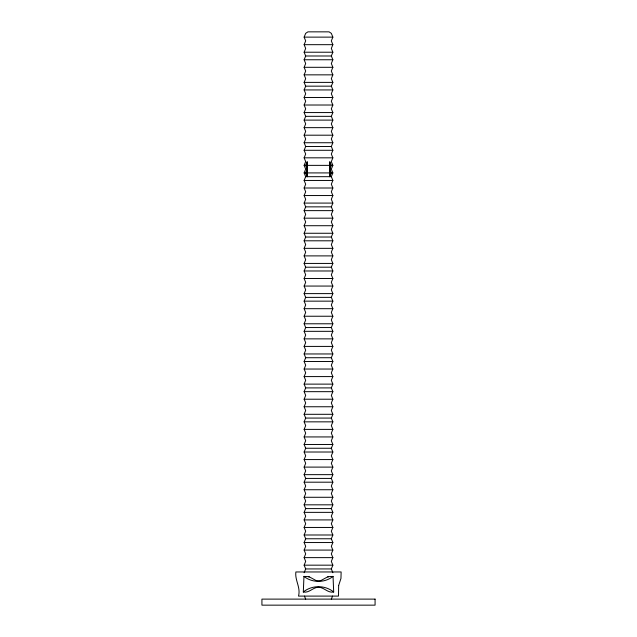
<?xml version="1.0" encoding="UTF-8"?>
<svg xmlns="http://www.w3.org/2000/svg" width="637" height="637" viewBox="0 0 637 637"><rect width="100%" height="100%" fill="white"/><g stroke="black" fill="none" stroke-linecap="round" stroke-linejoin="round"><path stroke-width="0.96" d="M328.031 577.241L328.031 576.668L333.04 576.405L333.684 592.004C327.8 593.222 324.01 587.25 318.5 587.242C312.99 587.25 309.2 593.222 303.316 592.004L303.96 576.405L308.969 576.668L316.239 580.633L318.5 580.809L320.761 580.633L328.031 576.668M307.193 176.68L307.193 161.599L305.656 165.365L307.193 169.139L305.656 172.914L307.193 176.68L307.193 169.713M307.193 168.558L307.193 162.172M329.807 169.713L329.807 176.68L331.344 172.914L329.807 169.139L331.344 165.365L329.807 161.599L329.807 176.68M329.807 168.558L329.807 162.172M304.136 572.711L305.672 568.945L304.136 565.17L305.672 561.396L304.136 557.63L305.672 553.856L304.136 550.081L305.672 546.315L304.136 542.541L305.672 538.767L304.136 534.992L305.672 531.226L304.136 527.452L305.672 523.678L304.136 519.911L305.672 516.137L304.136 512.363L305.672 508.597L304.136 504.822L305.672 501.048L304.136 497.282L305.672 493.508L304.136 489.734L305.672 485.967L304.136 482.193L305.672 478.419L304.136 474.653L305.672 470.878L304.136 467.104L305.672 463.33L304.136 459.564L305.672 455.789L304.136 452.015L305.672 448.249L304.136 444.475L305.672 440.7L304.136 436.934L305.672 433.16L304.136 429.386L305.672 425.62L304.136 421.845L305.672 418.071L304.136 414.305L305.672 410.531L304.136 406.756L305.672 402.99L304.136 399.216L305.672 395.442L304.136 391.667L305.672 387.901L304.136 384.127L305.672 380.353L304.136 376.586L305.672 372.812L304.136 369.038L305.672 365.272L304.136 361.498L305.672 357.723L304.136 353.957L305.672 350.183L304.136 346.409L305.672 342.642L304.136 338.868L305.672 335.094L304.136 331.328L305.672 327.553L304.136 323.779L305.672 320.005L304.136 316.239L305.672 312.464L304.136 308.69L305.672 304.924L304.136 301.15L305.672 297.375L304.136 293.609L305.672 289.835L304.136 286.061L305.672 282.295L304.136 278.52L305.672 274.746L304.136 270.98L305.672 267.206L304.136 263.431L305.672 259.665L304.136 255.891L305.672 252.117L304.136 248.342L305.672 244.576L304.136 240.802L305.672 237.028L304.136 233.261L305.672 229.487L304.136 225.713L305.672 221.947L304.136 218.173L305.672 214.398L304.136 210.632L305.672 206.858L304.136 203.084L305.672 199.317L304.136 195.543L305.672 191.769L304.136 188.003L305.672 184.228L304.136 180.454L305.672 176.68L304.136 172.914L305.672 169.139L304.136 165.365L305.672 161.599L304.136 157.825L305.672 154.05L304.136 150.284L305.672 146.51L304.136 142.736L305.672 138.97L304.136 135.195L305.672 131.421L304.136 127.655L305.672 123.881L304.136 120.106L305.672 116.34L304.136 112.566L305.672 108.792L304.136 105.017L305.672 101.251L304.136 97.477L305.672 93.703L304.136 89.936L305.672 86.162L304.136 82.388L305.672 78.622L304.136 74.847L305.672 71.073L304.136 67.307L305.672 63.533L304.136 59.759L305.672 55.992L304.136 52.218L305.672 48.444L304.136 44.678L305.672 40.903L304.136 37.129L305.672 33.355L307.942 31.85L329.058 31.85L331.328 33.355L332.864 37.129L331.328 40.903L332.864 44.678L331.328 48.444L332.864 52.218L331.328 55.992L332.864 59.759L331.328 63.533L332.864 67.307L331.328 71.073L332.864 74.847L331.328 78.622L332.864 82.388L331.328 86.162L332.864 89.936L331.328 93.703L332.864 97.477L331.328 101.251L332.864 105.017L331.328 108.792L332.864 112.566L331.328 116.34L332.864 120.106L331.328 123.881L332.864 127.655L331.328 131.421L332.864 135.195L331.328 138.97L332.864 142.736L331.328 146.51L332.864 150.284L331.328 154.05L332.864 157.825L331.328 161.599L332.864 165.365L331.328 169.139L332.864 172.914L331.328 176.68L332.864 180.454L331.328 184.228L332.864 188.003L331.328 191.769L332.864 195.543L331.328 199.317L332.864 203.084L331.328 206.858L332.864 210.632L331.328 214.398L332.864 218.173L331.328 221.947L332.864 225.713L331.328 229.487L332.864 233.261L331.328 237.028L332.864 240.802L331.328 244.576L332.864 248.342L331.328 252.117L332.864 255.891L331.328 259.665L332.864 263.431L331.328 267.206L332.864 270.98L331.328 274.746L332.864 278.52L331.328 282.295L332.864 286.061L331.328 289.835L332.864 293.609L331.328 297.375L332.864 301.15L331.328 304.924L332.864 308.69L331.328 312.464L332.864 316.239L331.328 320.005L332.864 323.779L331.328 327.553L332.864 331.328L331.328 335.094L332.864 338.868L331.328 342.642L332.864 346.409L331.328 350.183L332.864 353.957L331.328 357.723L332.864 361.498L331.328 365.272L332.864 369.038L331.328 372.812L332.864 376.586L331.328 380.353L332.864 384.127L331.328 387.901L332.864 391.667L331.328 395.442L332.864 399.216L331.328 402.99L332.864 406.756L331.328 410.531L332.864 414.305L331.328 418.071L332.864 421.845L331.328 425.62L332.864 429.386L331.328 433.16L332.864 436.934L331.328 440.7L332.864 444.475L331.328 448.249L332.864 452.015L331.328 455.789L332.864 459.564L331.328 463.33L332.864 467.104L331.328 470.878L332.864 474.653L331.328 478.419L332.864 482.193L331.328 485.967L332.864 489.734L331.328 493.508L332.864 497.282L331.328 501.048L332.864 504.822L331.328 508.597L332.864 512.363L331.328 516.137L332.864 519.911L331.328 523.678L332.864 527.452L331.328 531.226L332.864 534.992L331.328 538.767L332.864 542.541L331.328 546.315L332.864 550.081L331.328 553.856L332.864 557.63L331.328 561.396L332.864 565.17L331.328 568.945L332.864 572.711M331.328 599.114L332.554 596.097M303.316 592.004C311.931 584.949 325.069 584.949 333.684 592.004M333.04 576.405C324.782 583.022 312.218 583.022 303.96 576.405M304.136 37.129L332.864 37.129M304.136 44.678L332.864 44.678M304.136 52.218L332.864 52.218M305.672 55.992L331.328 55.992M304.136 59.759L332.864 59.759M304.136 67.307L332.864 67.307M304.136 74.847L332.864 74.847M304.136 82.388L332.864 82.388M305.672 86.162L331.328 86.162M304.136 89.936L332.864 89.936M304.136 97.477L332.864 97.477M304.136 105.017L332.864 105.017M304.136 112.566L332.864 112.566M305.672 116.34L331.328 116.34M304.136 120.106L332.864 120.106M304.136 127.655L332.864 127.655M304.136 135.195L332.864 135.195M304.136 142.736L332.864 142.736M305.672 146.51L331.328 146.51M304.136 150.284L332.864 150.284M304.136 157.825L332.864 157.825M304.136 165.365L305.656 165.365M307.185 165.365L329.815 165.365M331.344 165.365L332.864 165.365M304.136 172.914L305.656 172.914M307.185 172.914L329.815 172.914M331.344 172.914L332.864 172.914M305.672 176.68L331.328 176.68M304.136 180.454L332.864 180.454M304.136 188.003L332.864 188.003M304.136 195.543L332.864 195.543M304.136 203.084L332.864 203.084M305.672 206.858L331.328 206.858M304.136 210.632L332.864 210.632M304.136 218.173L332.864 218.173M304.136 225.713L332.864 225.713M304.136 233.261L332.864 233.261M305.672 237.028L331.328 237.028M304.136 240.802L332.864 240.802M304.136 248.342L332.864 248.342M304.136 255.891L332.864 255.891M304.136 263.431L332.864 263.431M305.672 267.206L331.328 267.206M304.136 270.98L332.864 270.98M304.136 278.52L332.864 278.52M304.136 286.061L332.864 286.061M304.136 293.609L332.864 293.609M305.672 297.375L331.328 297.375M304.136 301.15L332.864 301.15M304.136 308.69L332.864 308.69M304.136 316.239L332.864 316.239M304.136 323.779L332.864 323.779M305.672 327.553L331.328 327.553M304.136 331.328L332.864 331.328M304.136 338.868L332.864 338.868M304.136 346.409L332.864 346.409M304.136 353.957L332.864 353.957M305.672 357.723L331.328 357.723M304.136 361.498L332.864 361.498M304.136 369.038L332.864 369.038M304.136 376.586L332.864 376.586M304.136 384.127L332.864 384.127M305.672 387.901L331.328 387.901M304.136 391.667L332.864 391.667M304.136 399.216L332.864 399.216M304.136 406.756L332.864 406.756M304.136 414.305L332.864 414.305M305.672 418.071L331.328 418.071M304.136 421.845L332.864 421.845M304.136 429.386L332.864 429.386M304.136 436.934L332.864 436.934M304.136 444.475L332.864 444.475M305.672 448.249L331.328 448.249M304.136 452.015L332.864 452.015M304.136 459.564L332.864 459.564M304.136 467.104L332.864 467.104M304.136 474.653L332.864 474.653M305.672 478.419L331.328 478.419M304.136 482.193L332.864 482.193M304.136 489.734L332.864 489.734M304.136 497.282L332.864 497.282M304.136 504.822L332.864 504.822M305.672 508.597L331.328 508.597M304.136 512.363L332.864 512.363M304.136 519.911L332.864 519.911M304.136 527.452L332.864 527.452M304.136 534.992L332.864 534.992M305.672 538.767L331.328 538.767M304.136 542.541L332.864 542.541M304.136 550.081L332.864 550.081M304.136 557.63L332.864 557.63M304.136 565.17L332.864 565.17M305.672 568.945L331.328 568.945M304.446 596.097L305.672 599.114M308.969 576.668L308.969 577.241M338.653 585.491L338.494 596.097L298.506 596.097C300.911 587.545 294.748 580.315 295.871 571.962L341.129 571.962L340.962 578.42L338.653 585.491M375.074 599.114L261.926 599.114L261.926 605.15L375.074 605.15L375.074 599.114"/></g></svg>
